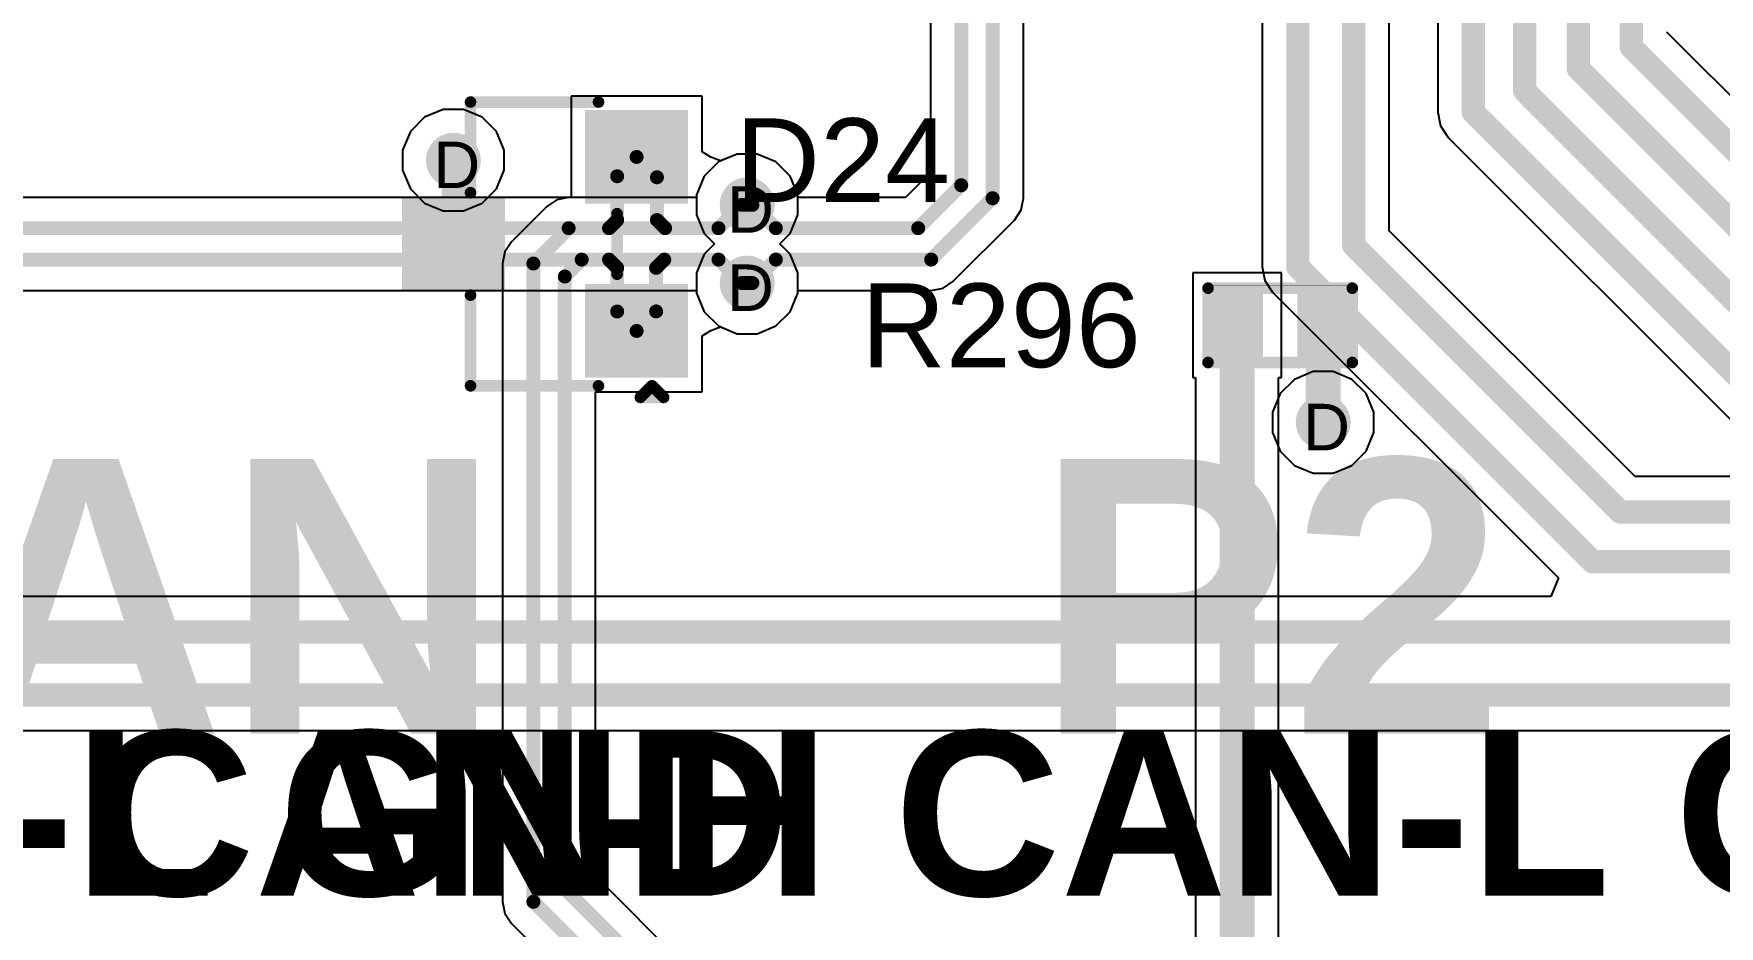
# Model space of a CAD drawing. Header units: inches. Extents: x -11 to 5428, y 0 to 5423.
# Drawn here: x 71.13 to 89.53, y 10.09 to 19.84 of the extents above; entities that cross this region are included whole.
import ezdxf

# ---------------------------------------------------------------- set-up
doc = ezdxf.new("R2010")
doc.units = ezdxf.units.IN
for name, color, linetype in [('Bottom Layer', 5, 'Continuous'), ('Drill Drawing', 1, 'Continuous'), ('GND', 16, 'Continuous'), ('PWR', 76, 'Continuous'), ('Top Layer', 1, 'Continuous'), ('Top Overlay', 2, 'Continuous'), ('Top Paste', 8, 'Continuous'), ('Top Solder', 216, 'Continuous'), ('Via Holes', 16, 'Continuous')]:
    doc.layers.add(name, color=color, linetype=linetype)
doc.styles.add('Arial', font='', dxfattribs={"height": 0.2})
doc.styles.add('Arial_Bold', font='', dxfattribs={"height": 0.2})
doc.styles.get('Arial').set_extended_font_data('Arial')
doc.styles.get('Arial_Bold').set_extended_font_data('Arial', bold=True)

# ---------------------------------------------------------------- blocks, each defined once
blk = doc.blocks.new('SOT_23_180')
at = {"layer": 'Top Layer'}
for points in [[(-0.41, 1.46), (0.41, 1.46), (0.41, 0.54), (-0.41, 0.54)], [(-1.36, -0.54), (-0.54, -0.54), (-0.54, -1.46), (-1.36, -1.46)], [(0.54, -0.54), (1.36, -0.54), (1.36, -1.46), (0.54, -1.46)]]:
    blk.add_hatch(color=1, dxfattribs=at).paths.add_polyline_path(points)
at = {"layer": 'Top Paste'}
for points in [[(-0.41, 1.46), (0.41, 1.46), (0.41, 0.54), (-0.41, 0.54)], [(-1.36, -0.54), (-0.54, -0.54), (-0.54, -1.46), (-1.36, -1.46)], [(0.54, -0.54), (1.36, -0.54), (1.36, -1.46), (0.54, -1.46)]]:
    blk.add_hatch(color=8, dxfattribs=at).paths.add_polyline_path(points)
at = {"layer": 'Top Solder'}
for points in [[(-0.512, 1.562), (0.512, 1.562), (0.512, 0.438), (-0.512, 0.438)], [(-1.462, -0.438), (-0.438, -0.438), (-0.438, -1.562), (-1.462, -1.562)], [(0.438, -0.438), (1.462, -0.438), (1.462, -1.562), (0.438, -1.562)]]:
    blk.add_hatch(color=216, dxfattribs=at).paths.add_polyline_path(points)
at = {"layer": 'Top Overlay'}
for points in [[(-1.549, 0.813, 0.127, 0.127, 0), (-1.549, -0.584, 0.127, 0.127, 0)], [(-1.549, 0.813, 0.127, 0.127, 0), (-0.559, 0.813, 0.127, 0.127, 0)], [(0.559, 0.813, 0.127, 0.127, 0), (1.549, 0.813, 0.127, 0.127, 0)], [(1.549, 0.813, 0.127, 0.127, 0), (1.549, -0.584, 0.127, 0.127, 0)], [(-0.33, -0.787, 0.127, 0.127, 0), (0.33, -0.787, 0.127, 0.127, 0)], [(-1.676, -1.041, 0.127, 0.127, 0), (-1.549, -1.168, 0.127, 0.127, 0)], [(-1.676, -1.041, 0.127, 0.127, 0), (-1.676, -1.295, 0.127, 0.127, 0)], [(-1.549, -1.168, 0.127, 0.127, 0), (-1.676, -1.295, 0.127, 0.127, 0)]]:
    blk.add_lwpolyline(points, format="xyseb", dxfattribs=at)
for points in [[(-1.581, 0.813, 0.0635, 0.0635, 1), (-1.518, 0.813, 0.0635, 0.0635, 1)], [(-1.581, 0.813, 0.0635, 0.0635, 1), (-1.518, 0.813, 0.0635, 0.0635, 1)], [(-0.591, 0.813, 0.0635, 0.0635, 1), (-0.527, 0.813, 0.0635, 0.0635, 1)], [(0.527, 0.813, 0.0635, 0.0635, 1), (0.591, 0.813, 0.0635, 0.0635, 1)], [(1.518, 0.813, 0.0635, 0.0635, 1), (1.581, 0.813, 0.0635, 0.0635, 1)], [(1.518, 0.813, 0.0635, 0.0635, 1), (1.581, 0.813, 0.0635, 0.0635, 1)], [(-1.581, -0.584, 0.0635, 0.0635, 1), (-1.518, -0.584, 0.0635, 0.0635, 1)], [(1.518, -0.584, 0.0635, 0.0635, 1), (1.581, -0.584, 0.0635, 0.0635, 1)], [(-0.362, -0.787, 0.0635, 0.0635, 1), (-0.298, -0.787, 0.0635, 0.0635, 1)], [(0.298, -0.787, 0.0635, 0.0635, 1), (0.362, -0.787, 0.0635, 0.0635, 1)], [(-1.708, -1.041, 0.0635, 0.0635, 1), (-1.645, -1.041, 0.0635, 0.0635, 1)], [(-1.708, -1.041, 0.0635, 0.0635, 1), (-1.645, -1.041, 0.0635, 0.0635, 1)], [(-1.708, -1.295, 0.0635, 0.0635, 1), (-1.645, -1.295, 0.0635, 0.0635, 1)], [(-1.708, -1.295, 0.0635, 0.0635, 1), (-1.645, -1.295, 0.0635, 0.0635, 1)], [(-1.581, -1.168, 0.0635, 0.0635, 1), (-1.518, -1.168, 0.0635, 0.0635, 1)], [(-1.581, -1.168, 0.0635, 0.0635, 1), (-1.518, -1.168, 0.0635, 0.0635, 1)]]:
    blk.add_lwpolyline(points, format="xyseb", close=True, dxfattribs=at)
blk = doc.blocks.new('R___0402_184')
at = {"layer": 'Top Layer'}
for points in [[(-0.698, -0.317), (-0.698, 0.318), (-0.241, 0.318), (-0.241, -0.317)], [(0.241, -0.317), (0.241, 0.318), (0.699, 0.318), (0.699, -0.317)]]:
    blk.add_hatch(color=1, dxfattribs=at).paths.add_polyline_path(points)
at = {"layer": 'Top Paste'}
for points in [[(-0.698, -0.317), (-0.698, 0.318), (-0.241, 0.318), (-0.241, -0.317)], [(0.241, -0.317), (0.241, 0.318), (0.699, 0.318), (0.699, -0.317)]]:
    blk.add_hatch(color=8, dxfattribs=at).paths.add_polyline_path(points)
at = {"layer": 'Top Solder'}
for points in [[(-0.753, -0.372), (-0.753, 0.373), (-0.186, 0.373), (-0.186, -0.372)], [(0.186, -0.372), (0.186, 0.373), (0.754, 0.373), (0.754, -0.372)]]:
    blk.add_hatch(color=216, dxfattribs=at).paths.add_polyline_path(points)
at = {"layer": 'Top Overlay'}
for points in [[(0.787, 0.406, 0.127, 0.127, 0), (-0.787, 0.406, 0.127, 0.127, 0)], [(-0.787, 0.406, 0.127, 0.127, 0), (-0.787, -0.406, 0.127, 0.127, 0)], [(0.787, 0.406, 0.127, 0.127, 0), (0.787, -0.406, 0.127, 0.127, 0)], [(0.787, -0.406, 0.127, 0.127, 0), (-0.787, -0.406, 0.127, 0.127, 0)], [(0.813, -0.432, 0.00323, 0.00323, 0), (-0.813, -0.432, 0.00323, 0.00323, 0)]]:
    blk.add_lwpolyline(points, format="xyseb", dxfattribs=at)
for points in [[(-0.819, 0.406, 0.0635, 0.0635, 1), (-0.756, 0.406, 0.0635, 0.0635, 1)], [(-0.819, 0.406, 0.0635, 0.0635, 1), (-0.756, 0.406, 0.0635, 0.0635, 1)], [(0.756, 0.406, 0.0635, 0.0635, 1), (0.819, 0.406, 0.0635, 0.0635, 1)], [(0.756, 0.406, 0.0635, 0.0635, 1), (0.819, 0.406, 0.0635, 0.0635, 1)], [(-0.819, -0.406, 0.0635, 0.0635, 1), (-0.756, -0.406, 0.0635, 0.0635, 1)], [(-0.819, -0.406, 0.0635, 0.0635, 1), (-0.756, -0.406, 0.0635, 0.0635, 1)], [(0.756, -0.406, 0.0635, 0.0635, 1), (0.819, -0.406, 0.0635, 0.0635, 1)], [(0.756, -0.406, 0.0635, 0.0635, 1), (0.819, -0.406, 0.0635, 0.0635, 1)], [(-0.814, -0.432, 0.00161, 0.00161, 1), (-0.812, -0.432, 0.00161, 0.00161, 1)], [(0.812, -0.432, 0.00161, 0.00161, 1), (0.814, -0.432, 0.00161, 0.00161, 1)]]:
    blk.add_lwpolyline(points, format="xyseb", close=True, dxfattribs=at)

msp = doc.modelspace()

# ---------------------------------------------------------------- hatches: boundary and pattern name
at = {"layer": 'Bottom Layer'}
h = msp.add_hatch(color=5, dxfattribs=at)
edge = h.paths.add_edge_path()
edge.add_arc((75.711, 18.459), 0.3, 0, 360)
h = msp.add_hatch(color=5, dxfattribs=at)
edge = h.paths.add_edge_path()
edge.add_arc((78.918, 17.972), 0.3, 0, 360)
h = msp.add_hatch(color=5, dxfattribs=at)
edge = h.paths.add_edge_path()
edge.add_arc((78.918, 17.118), 0.3, 0, 360)
h = msp.add_hatch(color=5, dxfattribs=at)
edge = h.paths.add_edge_path()
edge.add_arc((85.207, 15.596), 0.3, 0, 360)
at = {"layer": 'GND'}
h = msp.add_hatch(color=16, dxfattribs=at)
edge = h.paths.add_edge_path()
edge.add_arc((75.711, 18.459), 0.3, 0, 360)
h = msp.add_hatch(color=16, dxfattribs=at)
edge = h.paths.add_edge_path()
edge.add_arc((78.918, 17.972), 0.3, 0, 360)
h = msp.add_hatch(color=16, dxfattribs=at)
edge = h.paths.add_edge_path()
edge.add_arc((78.918, 17.118), 0.3, 0, 360)
h = msp.add_hatch(color=16, dxfattribs=at)
edge = h.paths.add_edge_path()
edge.add_arc((85.207, 15.596), 0.3, 0, 360)
at = {"layer": 'PWR'}
h = msp.add_hatch(color=76, dxfattribs=at)
edge = h.paths.add_edge_path()
edge.add_arc((75.711, 18.459), 0.3, 0, 360)
h = msp.add_hatch(color=76, dxfattribs=at)
edge = h.paths.add_edge_path()
edge.add_arc((78.918, 17.972), 0.3, 0, 360)
h = msp.add_hatch(color=76, dxfattribs=at)
edge = h.paths.add_edge_path()
edge.add_arc((78.918, 17.118), 0.3, 0, 360)
h = msp.add_hatch(color=76, dxfattribs=at)
edge = h.paths.add_edge_path()
edge.add_arc((85.207, 15.596), 0.3, 0, 360)
at = {"layer": 'Top Layer'}
h = msp.add_hatch(color=1, dxfattribs=at)
edge = h.paths.add_edge_path()
edge.add_arc((75.711, 18.459), 0.3, 0, 360)
h = msp.add_hatch(color=1, dxfattribs=at)
edge = h.paths.add_edge_path()
edge.add_arc((78.918, 17.972), 0.3, 0, 360)
h = msp.add_hatch(color=1, dxfattribs=at)
edge = h.paths.add_edge_path()
edge.add_arc((78.918, 17.118), 0.3, 0, 360)
h = msp.add_hatch(color=1, dxfattribs=at)
edge = h.paths.add_edge_path()
edge.add_arc((85.207, 15.596), 0.3, 0, 360)
at = {"layer": 'Via Holes'}
h = msp.add_hatch(color=7, dxfattribs=at)
edge = h.paths.add_edge_path()
edge.add_arc((75.711, 18.459), 0.15, 0, 360)
h = msp.add_hatch(color=7, dxfattribs=at)
edge = h.paths.add_edge_path()
edge.add_arc((78.918, 17.972), 0.15, 0, 360)
h = msp.add_hatch(color=7, dxfattribs=at)
edge = h.paths.add_edge_path()
edge.add_arc((78.918, 17.118), 0.15, 0, 360)
h = msp.add_hatch(color=7, dxfattribs=at)
edge = h.paths.add_edge_path()
edge.add_arc((85.207, 15.596), 0.15, 0, 360)

# ---------------------------------------------------------------- linework, layer by layer
at = {"layer": 'Bottom Layer'}
for p, q in [((86.458, 31.89), (86.458, 18.983)), ((85.928, 17.689), (85.928, 30.564)), ((84.541, 30.073), (84.541, 17.294)), ((90.925, 17.891), (88.958, 19.858)), ((86.458, 18.983), (86.488, 18.835)), ((86.488, 18.835), (86.572, 18.709)), ((86.572, 18.709), (89.776, 15.504)), ((78.604, 18.442), (78.448, 18.286)), ((78.808, 18.526), (78.604, 18.442)), ((79.028, 18.526), (78.808, 18.526)), ((79.232, 18.442), (79.028, 18.526)), ((79.387, 18.286), (79.232, 18.442)), ((78.448, 18.286), (78.364, 18.082)), ((79.472, 18.082), (79.387, 18.286)), ((78.364, 18.053), (70.649, 18.053)), ((78.364, 18.082), (78.364, 18.053)), ((79.472, 17.862), (79.472, 18.082)), ((79.387, 17.658), (79.472, 17.862)), ((88.611, 15.005), (85.928, 17.689)), ((79.274, 17.545), (79.387, 17.658)), ((79.387, 17.432), (79.274, 17.545)), ((79.472, 17.228), (79.387, 17.432)), ((79.472, 17.008), (79.472, 17.228)), ((84.541, 17.294), (84.571, 17.146)), ((84.571, 17.146), (84.655, 17.02)), ((70.791, 17.037), (78.364, 17.037)), ((78.364, 17.037), (78.364, 17.008)), ((78.364, 17.008), (78.448, 16.804)), ((79.387, 16.804), (79.472, 17.008)), ((84.655, 17.02), (87.777, 13.898)), ((78.448, 16.804), (78.604, 16.649)), ((79.232, 16.649), (79.387, 16.804)), ((78.604, 16.649), (78.808, 16.564)), ((78.808, 16.564), (79.028, 16.564)), ((79.028, 16.564), (79.232, 16.649)), ((118.76, 15.005), (88.611, 15.005)), ((87.777, 13.898), (87.693, 13.695)), ((87.693, 13.695), (59.84, 13.695)), ((59.395, 12.232), (122.574, 12.232))]:
    msp.add_line(p, q, dxfattribs=at)
for points in [[(88.57, 19.697, 0.254, 0.254, 0), (88.57, 32.764, 0.254, 0.254, 0)], [(87.992, 19.458, 0.254, 0.254, 0), (87.992, 32.525, 0.254, 0.254, 0)], [(87.406, 19.215, 0.254, 0.254, 0), (87.406, 32.282, 0.254, 0.254, 0)], [(86.847, 18.983, 0.254, 0.254, 0), (86.847, 32.051, 0.254, 0.254, 0)], [(85.539, 17.528, 0.254, 0.254, 0), (85.539, 30.564, 0.254, 0.254, 0)], [(84.93, 17.294, 0.254, 0.254, 0), (84.93, 30.234, 0.254, 0.254, 0)], [(88.57, 19.697, 0.254, 0.254, 0), (90.765, 17.502, 0.254, 0.254, 0)], [(87.992, 19.458, 0.254, 0.254, 0), (90.525, 16.925, 0.254, 0.254, 0)], [(87.406, 19.215, 0.254, 0.254, 0), (90.283, 16.339, 0.254, 0.254, 0)], [(86.847, 18.983, 0.254, 0.254, 0), (90.051, 15.779, 0.254, 0.254, 0)], [(78.605, 17.717, 0.152, 0.152, 0), (78.86, 17.972, 0.152, 0.152, 0)], [(78.86, 17.972, 0.152, 0.152, 0), (78.918, 17.972, 0.152, 0.152, 0)], [(70.649, 17.717, 0.152, 0.152, 0), (78.605, 17.717, 0.152, 0.152, 0)], [(85.539, 17.528, 0.254, 0.254, 0), (88.45, 14.617, 0.254, 0.254, 0)], [(70.791, 17.374, 0.152, 0.152, 0), (78.605, 17.374, 0.152, 0.152, 0)], [(78.605, 17.374, 0.152, 0.152, 0), (78.86, 17.118, 0.152, 0.152, 0)], [(84.93, 17.294, 0.254, 0.254, 0), (88.15, 14.074, 0.254, 0.254, 0)], [(78.86, 17.118, 0.152, 0.152, 0), (78.918, 17.118, 0.152, 0.152, 0)], [(88.45, 14.617, 0.254, 0.254, 0), (118.921, 14.617, 0.254, 0.254, 0)], [(88.15, 14.074, 0.254, 0.254, 0), (119.146, 14.074, 0.254, 0.254, 0)], [(59.679, 13.306, 0.254, 0.254, 0), (122.235, 13.306, 0.254, 0.254, 0)], [(59.395, 12.62, 0.254, 0.254, 0), (122.574, 12.62, 0.254, 0.254, 0)]]:
    msp.add_lwpolyline(points, format="xyseb", dxfattribs=at)
for points in [[(88.506, 19.697, 0.127, 0.127, 1), (88.633, 19.697, 0.127, 0.127, 1)], [(88.506, 19.697, 0.127, 0.127, 1), (88.633, 19.697, 0.127, 0.127, 1)], [(87.929, 19.458, 0.127, 0.127, 1), (88.056, 19.458, 0.127, 0.127, 1)], [(87.929, 19.458, 0.127, 0.127, 1), (88.056, 19.458, 0.127, 0.127, 1)], [(87.343, 19.215, 0.127, 0.127, 1), (87.47, 19.215, 0.127, 0.127, 1)], [(87.343, 19.215, 0.127, 0.127, 1), (87.47, 19.215, 0.127, 0.127, 1)], [(86.783, 18.983, 0.127, 0.127, 1), (86.91, 18.983, 0.127, 0.127, 1)], [(86.783, 18.983, 0.127, 0.127, 1), (86.91, 18.983, 0.127, 0.127, 1)], [(78.822, 17.972, 0.0762, 0.0762, 1), (78.898, 17.972, 0.0762, 0.0762, 1)], [(78.822, 17.972, 0.0762, 0.0762, 1), (78.898, 17.972, 0.0762, 0.0762, 1)], [(78.88, 17.972, 0.0762, 0.0762, 1), (78.956, 17.972, 0.0762, 0.0762, 1)], [(78.567, 17.717, 0.0762, 0.0762, 1), (78.643, 17.717, 0.0762, 0.0762, 1)], [(78.567, 17.717, 0.0762, 0.0762, 1), (78.643, 17.717, 0.0762, 0.0762, 1)], [(85.476, 17.528, 0.127, 0.127, 1), (85.603, 17.528, 0.127, 0.127, 1)], [(85.476, 17.528, 0.127, 0.127, 1), (85.603, 17.528, 0.127, 0.127, 1)], [(78.567, 17.374, 0.0762, 0.0762, 1), (78.643, 17.374, 0.0762, 0.0762, 1)], [(78.567, 17.374, 0.0762, 0.0762, 1), (78.643, 17.374, 0.0762, 0.0762, 1)], [(84.866, 17.294, 0.127, 0.127, 1), (84.993, 17.294, 0.127, 0.127, 1)], [(84.866, 17.294, 0.127, 0.127, 1), (84.993, 17.294, 0.127, 0.127, 1)], [(78.822, 17.118, 0.0762, 0.0762, 1), (78.898, 17.118, 0.0762, 0.0762, 1)], [(78.822, 17.118, 0.0762, 0.0762, 1), (78.898, 17.118, 0.0762, 0.0762, 1)], [(78.88, 17.118, 0.0762, 0.0762, 1), (78.956, 17.118, 0.0762, 0.0762, 1)], [(88.387, 14.617, 0.127, 0.127, 1), (88.514, 14.617, 0.127, 0.127, 1)], [(88.387, 14.617, 0.127, 0.127, 1), (88.514, 14.617, 0.127, 0.127, 1)], [(88.086, 14.074, 0.127, 0.127, 1), (88.213, 14.074, 0.127, 0.127, 1)], [(88.086, 14.074, 0.127, 0.127, 1), (88.213, 14.074, 0.127, 0.127, 1)]]:
    msp.add_lwpolyline(points, format="xyseb", close=True, dxfattribs=at)
at = {"layer": 'GND'}
for p, q in [((78.604, 18.442), (78.448, 18.286)), ((78.808, 18.526), (78.604, 18.442)), ((79.028, 18.526), (78.808, 18.526)), ((79.232, 18.442), (79.028, 18.526)), ((79.387, 18.286), (79.232, 18.442)), ((78.448, 18.286), (78.364, 18.082)), ((79.472, 18.082), (79.387, 18.286)), ((78.364, 18.082), (78.364, 17.862)), ((79.472, 17.862), (79.472, 18.082)), ((78.364, 17.862), (78.448, 17.658)), ((79.387, 17.658), (79.472, 17.862)), ((78.448, 17.658), (78.561, 17.545)), ((78.561, 17.545), (78.448, 17.432)), ((79.274, 17.545), (79.387, 17.658)), ((79.387, 17.432), (79.274, 17.545)), ((78.448, 17.432), (78.364, 17.228)), ((79.472, 17.228), (79.387, 17.432)), ((78.364, 17.228), (78.364, 17.008)), ((79.472, 17.008), (79.472, 17.228)), ((78.364, 17.008), (78.448, 16.804)), ((79.387, 16.804), (79.472, 17.008)), ((78.448, 16.804), (78.604, 16.649)), ((79.232, 16.649), (79.387, 16.804)), ((78.604, 16.649), (78.808, 16.564)), ((78.808, 16.564), (79.028, 16.564)), ((79.028, 16.564), (79.232, 16.649))]:
    msp.add_line(p, q, dxfattribs=at)
at = {"layer": 'PWR'}
for p, q in [((75.6, 19.013), (75.397, 18.929)), ((75.821, 19.013), (75.6, 19.013)), ((76.024, 18.929), (75.821, 19.013)), ((75.241, 18.773), (75.157, 18.57)), ((75.397, 18.929), (75.241, 18.773)), ((76.18, 18.773), (76.024, 18.929)), ((76.265, 18.57), (76.18, 18.773)), ((75.157, 18.57), (75.157, 18.349)), ((76.265, 18.349), (76.265, 18.57)), ((78.604, 18.442), (78.448, 18.286)), ((78.808, 18.526), (78.604, 18.442)), ((79.028, 18.526), (78.808, 18.526)), ((79.232, 18.442), (79.028, 18.526)), ((79.387, 18.286), (79.232, 18.442)), ((75.157, 18.349), (75.241, 18.146)), ((76.18, 18.146), (76.265, 18.349)), ((78.448, 18.286), (78.364, 18.082)), ((79.472, 18.082), (79.387, 18.286)), ((75.241, 18.146), (75.397, 17.99)), ((76.024, 17.99), (76.18, 18.146)), ((78.364, 18.082), (78.364, 17.862)), ((79.472, 17.862), (79.472, 18.082)), ((75.397, 17.99), (75.6, 17.905)), ((75.6, 17.905), (75.821, 17.905)), ((75.821, 17.905), (76.024, 17.99)), ((78.364, 17.862), (78.448, 17.658)), ((79.387, 17.658), (79.472, 17.862)), ((78.448, 17.658), (78.561, 17.545)), ((78.561, 17.545), (78.448, 17.432)), ((79.274, 17.545), (79.387, 17.658)), ((79.387, 17.432), (79.274, 17.545)), ((78.448, 17.432), (78.364, 17.228)), ((79.472, 17.228), (79.387, 17.432)), ((78.364, 17.228), (78.364, 17.008)), ((79.472, 17.008), (79.472, 17.228)), ((78.364, 17.008), (78.448, 16.804)), ((79.387, 16.804), (79.472, 17.008)), ((78.448, 16.804), (78.604, 16.649)), ((79.232, 16.649), (79.387, 16.804)), ((78.604, 16.649), (78.808, 16.564)), ((78.808, 16.564), (79.028, 16.564)), ((79.028, 16.564), (79.232, 16.649)), ((84.893, 16.065), (84.737, 15.91)), ((85.097, 16.15), (84.893, 16.065)), ((85.317, 16.15), (85.097, 16.15)), ((85.521, 16.065), (85.317, 16.15)), ((85.677, 15.91), (85.521, 16.065)), ((84.737, 15.91), (84.653, 15.706)), ((85.761, 15.706), (85.677, 15.91)), ((84.653, 15.706), (84.653, 15.486)), ((85.761, 15.486), (85.761, 15.706)), ((84.653, 15.486), (84.737, 15.282)), ((85.677, 15.282), (85.761, 15.486)), ((84.737, 15.282), (84.893, 15.126)), ((85.521, 15.126), (85.677, 15.282)), ((84.893, 15.126), (85.097, 15.042)), ((85.317, 15.042), (85.521, 15.126)), ((85.097, 15.042), (85.317, 15.042))]:
    msp.add_line(p, q, dxfattribs=at)
at = {"layer": 'Top Layer'}
for p, q in [((81.934, 18.044), (81.934, 23.886)), ((80.918, 23.42), (80.918, 18.326)), ((78.425, 19.159), (76.997, 19.159)), ((76.997, 19.159), (76.997, 18.053)), ((78.425, 18.55), (78.425, 19.159)), ((78.521, 18.492), (78.425, 18.55)), ((78.628, 18.452), (78.521, 18.492)), ((78.808, 18.526), (78.628, 18.452)), ((79.028, 18.526), (78.808, 18.526)), ((79.232, 18.442), (79.028, 18.526)), ((79.387, 18.286), (79.232, 18.442)), ((79.472, 18.082), (79.387, 18.286)), ((80.918, 18.326), (80.645, 18.053)), ((76.969, 18.053), (76.84, 18.028)), ((76.997, 18.053), (76.969, 18.053)), ((79.472, 18.053), (79.472, 18.082)), ((80.645, 18.053), (79.472, 18.053)), ((81.909, 17.916), (81.934, 18.044)), ((76.731, 17.955), (76.346, 17.569)), ((76.84, 18.028), (76.731, 17.955)), ((81.836, 17.806), (81.909, 17.916)), ((81.165, 17.136), (81.836, 17.806)), ((76.346, 17.569), (76.273, 17.46)), ((76.273, 17.46), (76.247, 17.331)), ((76.247, 17.331), (76.247, 10.36)), ((81.056, 17.063), (81.165, 17.136)), ((84.75, 17.228), (83.785, 17.228)), ((83.785, 17.228), (83.785, 16.085)), ((84.75, 16.085), (84.75, 17.228)), ((79.387, 16.804), (79.472, 17.008)), ((79.472, 17.008), (79.472, 17.037)), ((79.472, 17.037), (80.927, 17.037)), ((80.927, 17.037), (81.056, 17.063)), ((79.232, 16.649), (79.387, 16.804)), ((78.425, 16.541), (78.521, 16.599)), ((78.521, 16.599), (78.628, 16.639)), ((78.628, 16.639), (78.808, 16.564)), ((78.808, 16.564), (79.028, 16.564)), ((79.028, 16.564), (79.232, 16.649)), ((78.425, 15.931), (78.425, 16.541)), ((83.785, 16.085), (83.814, 16.085)), ((83.814, 16.085), (83.814, 6.543)), ((84.72, 6.543), (84.72, 16.085)), ((84.72, 16.085), (84.75, 16.085)), ((77.263, 10.642), (77.263, 15.931)), ((77.263, 15.931), (78.425, 15.931)), ((81.81, 6.095), (77.263, 10.642)), ((76.247, 10.36), (76.273, 10.232)), ((76.273, 10.232), (76.346, 10.122)), ((76.346, 10.122), (79.737, 6.731))]:
    msp.add_line(p, q, dxfattribs=at)
for points in [[(81.597, 18.044, 0.152, 0.152, 0), (81.597, 23.886, 0.152, 0.152, 0)], [(81.255, 18.186, 0.152, 0.152, 0), (81.255, 23.744, 0.152, 0.152, 0)], [(75.711, 17.545, 0.254, 0.254, 0), (75.711, 18.459, 0.254, 0.254, 0)], [(77.499, 18.284, 0.152, 0.152, 0), (77.711, 18.495, 0.152, 0.152, 0)], [(77.711, 18.495, 0.152, 0.152, 0), (77.933, 18.273, 0.152, 0.152, 0)], [(77.499, 17.806, 0.152, 0.152, 0), (77.499, 18.284, 0.152, 0.152, 0)], [(77.933, 17.806, 0.152, 0.152, 0), (77.933, 18.273, 0.152, 0.152, 0)], [(80.785, 17.717, 0.152, 0.152, 0), (81.255, 18.186, 0.152, 0.152, 0)], [(78.605, 17.717, 0.152, 0.152, 0), (78.86, 17.972, 0.152, 0.152, 0)], [(78.86, 17.972, 0.152, 0.152, 0), (78.918, 17.972, 0.152, 0.152, 0)], [(78.918, 17.972, 0.152, 0.152, 0), (78.975, 17.972, 0.152, 0.152, 0)], [(78.975, 17.972, 0.152, 0.152, 0), (79.231, 17.717, 0.152, 0.152, 0)], [(80.927, 17.374, 0.152, 0.152, 0), (81.597, 18.044, 0.152, 0.152, 0)], [(77.41, 17.717, 0.152, 0.152, 0), (77.499, 17.806, 0.152, 0.152, 0)], [(77.933, 17.806, 0.152, 0.152, 0), (78.022, 17.717, 0.152, 0.152, 0)], [(76.584, 17.331, 0.152, 0.152, 0), (76.969, 17.717, 0.152, 0.152, 0)], [(76.969, 17.717, 0.152, 0.152, 0), (77.41, 17.717, 0.152, 0.152, 0)], [(78.022, 17.717, 0.152, 0.152, 0), (78.605, 17.717, 0.152, 0.152, 0)], [(79.231, 17.717, 0.152, 0.152, 0), (80.785, 17.717, 0.152, 0.152, 0)], [(76.584, 10.36, 0.152, 0.152, 0), (76.584, 17.331, 0.152, 0.152, 0)], [(76.927, 17.189, 0.152, 0.152, 0), (77.111, 17.374, 0.152, 0.152, 0)], [(77.111, 17.374, 0.152, 0.152, 0), (77.41, 17.374, 0.152, 0.152, 0)], [(77.41, 17.374, 0.152, 0.152, 0), (77.499, 17.284, 0.152, 0.152, 0)], [(77.499, 16.807, 0.152, 0.152, 0), (77.499, 17.284, 0.152, 0.152, 0)], [(77.924, 17.284, 0.152, 0.152, 0), (78.013, 17.374, 0.152, 0.152, 0)], [(77.924, 16.808, 0.152, 0.152, 0), (77.924, 17.284, 0.152, 0.152, 0)], [(78.013, 17.374, 0.152, 0.152, 0), (78.605, 17.374, 0.152, 0.152, 0)], [(78.605, 17.374, 0.152, 0.152, 0), (78.86, 17.118, 0.152, 0.152, 0)], [(78.975, 17.118, 0.152, 0.152, 0), (79.231, 17.374, 0.152, 0.152, 0)], [(79.231, 17.374, 0.152, 0.152, 0), (80.927, 17.374, 0.152, 0.152, 0)], [(76.927, 10.502, 0.152, 0.152, 0), (76.927, 17.189, 0.152, 0.152, 0)], [(78.86, 17.118, 0.152, 0.152, 0), (78.918, 17.118, 0.152, 0.152, 0)], [(78.918, 17.118, 0.152, 0.152, 0), (78.975, 17.118, 0.152, 0.152, 0)], [(77.499, 16.807, 0.152, 0.152, 0), (77.711, 16.595, 0.152, 0.152, 0)], [(77.711, 16.595, 0.152, 0.152, 0), (77.924, 16.808, 0.152, 0.152, 0)], [(84.267, 4.845, 0.381, 0.381, 0), (84.267, 16.656, 0.381, 0.381, 0)], [(85.207, 15.596, 0.381, 0.381, 0), (85.207, 16.656, 0.381, 0.381, 0)], [(76.927, 10.502, 0.152, 0.152, 0), (81.572, 5.857, 0.152, 0.152, 0)], [(76.584, 10.36, 0.152, 0.152, 0), (81.229, 5.715, 0.152, 0.152, 0)]]:
    msp.add_lwpolyline(points, format="xyseb", dxfattribs=at)
for points in [[(75.647, 18.459, 0.127, 0.127, 1), (75.774, 18.459, 0.127, 0.127, 1)], [(77.673, 18.495, 0.0762, 0.0762, 1), (77.749, 18.495, 0.0762, 0.0762, 1)], [(77.673, 18.495, 0.0762, 0.0762, 1), (77.749, 18.495, 0.0762, 0.0762, 1)], [(77.461, 18.284, 0.0762, 0.0762, 1), (77.537, 18.284, 0.0762, 0.0762, 1)], [(77.461, 18.284, 0.0762, 0.0762, 1), (77.537, 18.284, 0.0762, 0.0762, 1)], [(77.895, 18.273, 0.0762, 0.0762, 1), (77.971, 18.273, 0.0762, 0.0762, 1)], [(77.895, 18.273, 0.0762, 0.0762, 1), (77.971, 18.273, 0.0762, 0.0762, 1)], [(81.216, 18.186, 0.0762, 0.0762, 1), (81.293, 18.186, 0.0762, 0.0762, 1)], [(81.216, 18.186, 0.0762, 0.0762, 1), (81.293, 18.186, 0.0762, 0.0762, 1)], [(78.822, 17.972, 0.0762, 0.0762, 1), (78.898, 17.972, 0.0762, 0.0762, 1)], [(78.822, 17.972, 0.0762, 0.0762, 1), (78.898, 17.972, 0.0762, 0.0762, 1)], [(78.88, 17.972, 0.0762, 0.0762, 1), (78.956, 17.972, 0.0762, 0.0762, 1)], [(78.88, 17.972, 0.0762, 0.0762, 1), (78.956, 17.972, 0.0762, 0.0762, 1)], [(78.937, 17.972, 0.0762, 0.0762, 1), (79.013, 17.972, 0.0762, 0.0762, 1)], [(78.937, 17.972, 0.0762, 0.0762, 1), (79.013, 17.972, 0.0762, 0.0762, 1)], [(81.559, 18.044, 0.0762, 0.0762, 1), (81.636, 18.044, 0.0762, 0.0762, 1)], [(81.559, 18.044, 0.0762, 0.0762, 1), (81.636, 18.044, 0.0762, 0.0762, 1)], [(77.461, 17.806, 0.0762, 0.0762, 1), (77.537, 17.806, 0.0762, 0.0762, 1)], [(77.461, 17.806, 0.0762, 0.0762, 1), (77.537, 17.806, 0.0762, 0.0762, 1)], [(77.895, 17.806, 0.0762, 0.0762, 1), (77.971, 17.806, 0.0762, 0.0762, 1)], [(77.895, 17.806, 0.0762, 0.0762, 1), (77.971, 17.806, 0.0762, 0.0762, 1)], [(75.647, 17.545, 0.127, 0.127, 1), (75.774, 17.545, 0.127, 0.127, 1)], [(76.931, 17.717, 0.0762, 0.0762, 1), (77.007, 17.717, 0.0762, 0.0762, 1)], [(76.931, 17.717, 0.0762, 0.0762, 1), (77.007, 17.717, 0.0762, 0.0762, 1)], [(77.372, 17.717, 0.0762, 0.0762, 1), (77.448, 17.717, 0.0762, 0.0762, 1)], [(77.372, 17.717, 0.0762, 0.0762, 1), (77.448, 17.717, 0.0762, 0.0762, 1)], [(77.984, 17.717, 0.0762, 0.0762, 1), (78.06, 17.717, 0.0762, 0.0762, 1)], [(77.984, 17.717, 0.0762, 0.0762, 1), (78.06, 17.717, 0.0762, 0.0762, 1)], [(78.567, 17.717, 0.0762, 0.0762, 1), (78.643, 17.717, 0.0762, 0.0762, 1)], [(78.567, 17.717, 0.0762, 0.0762, 1), (78.643, 17.717, 0.0762, 0.0762, 1)], [(79.193, 17.717, 0.0762, 0.0762, 1), (79.269, 17.717, 0.0762, 0.0762, 1)], [(79.193, 17.717, 0.0762, 0.0762, 1), (79.269, 17.717, 0.0762, 0.0762, 1)], [(80.747, 17.717, 0.0762, 0.0762, 1), (80.823, 17.717, 0.0762, 0.0762, 1)], [(80.747, 17.717, 0.0762, 0.0762, 1), (80.823, 17.717, 0.0762, 0.0762, 1)], [(76.546, 17.331, 0.0762, 0.0762, 1), (76.622, 17.331, 0.0762, 0.0762, 1)], [(76.546, 17.331, 0.0762, 0.0762, 1), (76.622, 17.331, 0.0762, 0.0762, 1)], [(77.073, 17.374, 0.0762, 0.0762, 1), (77.149, 17.374, 0.0762, 0.0762, 1)], [(77.073, 17.374, 0.0762, 0.0762, 1), (77.149, 17.374, 0.0762, 0.0762, 1)], [(77.372, 17.374, 0.0762, 0.0762, 1), (77.448, 17.374, 0.0762, 0.0762, 1)], [(77.372, 17.374, 0.0762, 0.0762, 1), (77.448, 17.374, 0.0762, 0.0762, 1)], [(77.461, 17.284, 0.0762, 0.0762, 1), (77.537, 17.284, 0.0762, 0.0762, 1)], [(77.461, 17.284, 0.0762, 0.0762, 1), (77.537, 17.284, 0.0762, 0.0762, 1)], [(77.886, 17.284, 0.0762, 0.0762, 1), (77.962, 17.284, 0.0762, 0.0762, 1)], [(77.886, 17.284, 0.0762, 0.0762, 1), (77.962, 17.284, 0.0762, 0.0762, 1)], [(77.975, 17.374, 0.0762, 0.0762, 1), (78.051, 17.374, 0.0762, 0.0762, 1)], [(77.975, 17.374, 0.0762, 0.0762, 1), (78.051, 17.374, 0.0762, 0.0762, 1)], [(78.567, 17.374, 0.0762, 0.0762, 1), (78.643, 17.374, 0.0762, 0.0762, 1)], [(78.567, 17.374, 0.0762, 0.0762, 1), (78.643, 17.374, 0.0762, 0.0762, 1)], [(79.193, 17.374, 0.0762, 0.0762, 1), (79.269, 17.374, 0.0762, 0.0762, 1)], [(79.193, 17.374, 0.0762, 0.0762, 1), (79.269, 17.374, 0.0762, 0.0762, 1)], [(80.889, 17.374, 0.0762, 0.0762, 1), (80.965, 17.374, 0.0762, 0.0762, 1)], [(80.889, 17.374, 0.0762, 0.0762, 1), (80.965, 17.374, 0.0762, 0.0762, 1)], [(76.889, 17.189, 0.0762, 0.0762, 1), (76.965, 17.189, 0.0762, 0.0762, 1)], [(76.889, 17.189, 0.0762, 0.0762, 1), (76.965, 17.189, 0.0762, 0.0762, 1)], [(78.822, 17.118, 0.0762, 0.0762, 1), (78.898, 17.118, 0.0762, 0.0762, 1)], [(78.822, 17.118, 0.0762, 0.0762, 1), (78.898, 17.118, 0.0762, 0.0762, 1)], [(78.88, 17.118, 0.0762, 0.0762, 1), (78.956, 17.118, 0.0762, 0.0762, 1)], [(78.88, 17.118, 0.0762, 0.0762, 1), (78.956, 17.118, 0.0762, 0.0762, 1)], [(78.937, 17.118, 0.0762, 0.0762, 1), (79.013, 17.118, 0.0762, 0.0762, 1)], [(78.937, 17.118, 0.0762, 0.0762, 1), (79.013, 17.118, 0.0762, 0.0762, 1)], [(77.461, 16.807, 0.0762, 0.0762, 1), (77.537, 16.807, 0.0762, 0.0762, 1)], [(77.461, 16.807, 0.0762, 0.0762, 1), (77.537, 16.807, 0.0762, 0.0762, 1)], [(77.886, 16.808, 0.0762, 0.0762, 1), (77.962, 16.808, 0.0762, 0.0762, 1)], [(77.886, 16.808, 0.0762, 0.0762, 1), (77.962, 16.808, 0.0762, 0.0762, 1)], [(84.172, 16.656, 0.191, 0.191, 1), (84.362, 16.656, 0.191, 0.191, 1)], [(85.112, 16.656, 0.191, 0.191, 1), (85.302, 16.656, 0.191, 0.191, 1)], [(77.673, 16.595, 0.0762, 0.0762, 1), (77.749, 16.595, 0.0762, 0.0762, 1)], [(77.673, 16.595, 0.0762, 0.0762, 1), (77.749, 16.595, 0.0762, 0.0762, 1)], [(85.112, 15.596, 0.191, 0.191, 1), (85.302, 15.596, 0.191, 0.191, 1)], [(76.889, 10.502, 0.0762, 0.0762, 1), (76.965, 10.502, 0.0762, 0.0762, 1)], [(76.889, 10.502, 0.0762, 0.0762, 1), (76.965, 10.502, 0.0762, 0.0762, 1)], [(76.546, 10.36, 0.0762, 0.0762, 1), (76.622, 10.36, 0.0762, 0.0762, 1)], [(76.546, 10.36, 0.0762, 0.0762, 1), (76.622, 10.36, 0.0762, 0.0762, 1)]]:
    msp.add_lwpolyline(points, format="xyseb", close=True, dxfattribs=at)

# ---------------------------------------------------------------- block references
for name, p, rotation in [('SOT_23_180', (76.711, 17.545), 90), ('R___0402_184', (84.737, 16.656), 180)]:
    msp.add_blockref(name, p, dxfattribs=dict(rotation=rotation))

# ---------------------------------------------------------------- texts
at = {"layer": 'Drill Drawing', "style": 'Arial'}
for p in [(75.491, 18.155), (78.698, 17.667), (78.698, 16.813), (84.987, 15.291)]:
    msp.add_text('D', height=0.508, dxfattribs=at).set_placement(p)
at = {"layer": 'Top Overlay'}
for s, height, style, p in [('D24', 0.9144, 'Arial', (78.791, 18.002)), ('R296', 0.9144, 'Arial', (80.163, 16.199)), ('P1     CAN     P2', 3, 'Arial_Bold', (56.214, 12.195)), ('CAN-H CAN-L GND', 1.8, 'Arial_Bold', (56.485, 10.427)), ('CAN-H CAN-L GND', 1.8, 'Arial_Bold', (71.725, 10.427))]:
    msp.add_text(s, height=height, dxfattribs=dict(at, style=style)).set_placement(p)

doc.saveas('drawing.dxf')
